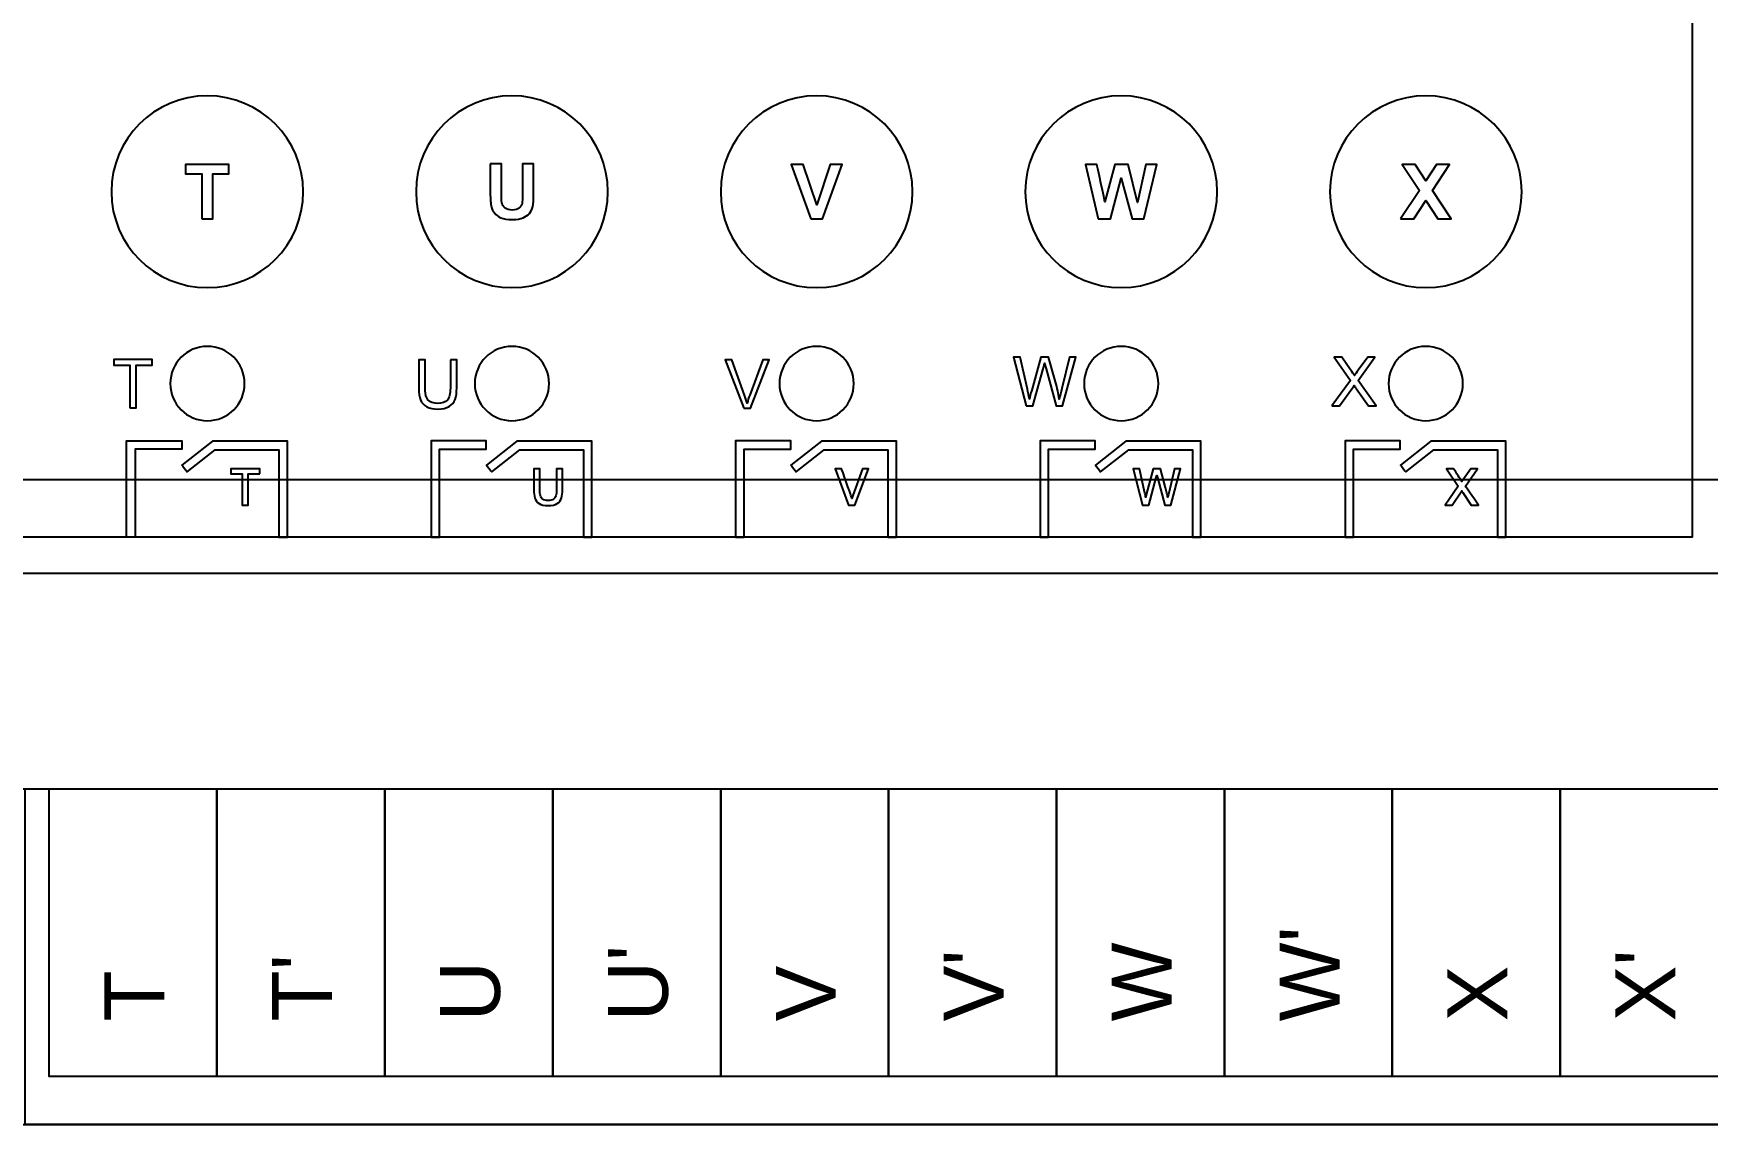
# Model space of a CAD drawing. Header units: millimetres. Extents: x 2151 to 5908, y -441 to 3322.
# Drawn here: x 3778.4 to 3848.2, y 1886.5 to 1932 of the extents above; entities that cross this region are included whole.
import ezdxf
from ezdxf.enums import TextEntityAlignment as Align

# ---------------------------------------------------------------- set-up
doc = ezdxf.new("R2010")
doc.units = ezdxf.units.MM
doc.layers.add('2DE_OBJ_Eti-Apparatus', color=7, linetype='Continuous', lineweight=25)
for name, color, linetype in [('Beschriftung', 7, 'Continuous'), ('Gehäuse', 7, 'Continuous'), ('Klemmen', 7, 'Continuous')]:
    doc.layers.add(name, color=color, linetype=linetype)
doc.styles.add('ARIAL', font='arial.ttf')
doc.styles.add('CP_ATTR', font='ARIAL.TTF')

# ---------------------------------------------------------------- blocks, each defined once
blk = doc.blocks.new('2de_eti_9_4352_5ex0yz5')
at = {"linetype": 'Continuous'}
blk.add_line((716, 0), (0, 0), dxfattribs=at)
at = {"linetype": 'ByBlock', "style": 'CP_ATTR', "flags": 9}
for tag, p in [('CURRENT', (0, 5)), ('LINK', (0, 5)), ('CHARACTER', (0, 5)), ('POWER', (0, 5)), ('ORDER-NO', (0, 5)), ('PRODUCT-TYPE', (0, 5)), ('ARTICLE', (0, 5)), ('GROUP', (0, 5)), ('NUMBER', (0, 5)), ('NAME', (0, 5)), ('EL-STATUS', (0, 4.999)), ('FUNCTION', (0, 4.999)), ('ARTICLE-2', (0, 4.999)), ('ARTICLE-1', (0, 4.999)), ('VOLTAGE', (0, 4.999)), ('PRODUCER', (0, 4.999)), ('WEIGHT', (0.001, 5)), ('IP', (0.001, 5)), ('OTHER', (0.001, 5))]:
    blk.add_attdef(tag, text='', height=0.00005, dxfattribs=at).set_placement(p, align=Align.MIDDLE_LEFT)
blk = doc.blocks.new('Gehäuse_12_TE1')
at = {"layer": 'Gehäuse'}
for p, q in [((0, 23), (216, 23)), ((0, 14), (216, 14))]:
    blk.add_line(p, q, dxfattribs=at)
for points in [[(0, 0), (216, 0), (216, 91), (0, 91)], [(2.5, 66.5), (213.5, 66.5), (213.5, 24.5), (2.5, 24.5)], [(144, 14), (216, 14), (216, 0), (144, 0)]]:
    blk.add_lwpolyline(points, close=True, dxfattribs=at)
blk = doc.blocks.new('*U101')
at = {"layer": 'Klemmen'}
for points in [[(-35, 0), (-28, 0), (-28, -12), (-35, -12)], [(-28, 0), (-21, 0), (-21, -12), (-28, -12)], [(-21, 0), (-14, 0), (-14, -12), (-21, -12)], [(-14, 0), (-7, 0), (-7, -12), (-14, -12)], [(-7, 0), (0, 0), (0, -12), (-7, -12)], [(0, 0), (7, 0), (7, -12), (0, -12)], [(7, 0), (14, 0), (14, -12), (7, -12)], [(14, 0), (21, 0), (21, -12), (14, -12)], [(21, 0), (28, 0), (28, -12), (21, -12)], [(28, 0), (35, 0), (35, -12), (28, -12)]]:
    blk.add_lwpolyline(points, close=True, dxfattribs=at)
at = {"layer": 'Klemmen', "style": 'ARIAL'}
for tag, p in [('10', (32.8, -9.7)), ('1', (-30.2, -9.7)), ('2', (-23.2, -9.7)), ('3', (-16.2, -9.7)), ('4', (-9.2, -9.7)), ('5', (-2.2, -9.7)), ('6', (4.8, -9.7)), ('7', (11.8, -9.7)), ('8', (18.8, -9.7)), ('9', (25.8, -9.7))]:
    blk.add_attdef(tag, p, '', height=2.5, rotation=90, dxfattribs=at)
blk = doc.blocks.new('AKS-2416.03')
at = {"layer": 'Beschriftung'}
for points, knots in [([(151.5981, 34.9005), (149.3892, 34.9005), (147.598, 36.6918), (147.598, 38.9004), (147.598, 38.9004), (147.598, 41.1092), (149.3892, 42.9005), (151.5981, 42.9005), (151.5981, 42.9005), (153.8068, 42.9005), (155.598, 41.1092), (155.598, 38.9004), (155.598, 38.9004), (155.598, 36.6918), (153.8068, 34.9005), (151.5981, 34.9005)], [0, 0, 0, 0, 0.2, 0.2, 0.2, 0.2, 0.4, 0.4, 0.4, 0.4, 0.6, 0.6, 0.6, 0.6, 1, 1, 1, 1]), ([(164.2991, 34.9005), (162.0902, 34.9005), (160.299, 36.6918), (160.299, 38.9004), (160.299, 38.9004), (160.299, 41.1092), (162.0902, 42.9005), (164.2991, 42.9005), (164.2991, 42.9005), (166.5078, 42.9005), (168.299, 41.1092), (168.299, 38.9004), (168.299, 38.9004), (168.299, 36.6918), (166.5078, 34.9005), (164.2991, 34.9005)], [0, 0, 0, 0, 0.2, 0.2, 0.2, 0.2, 0.4, 0.4, 0.4, 0.4, 0.6, 0.6, 0.6, 0.6, 1, 1, 1, 1]), ([(177.0001, 34.9005), (174.7912, 34.9005), (173, 36.6918), (173, 38.9004), (173, 38.9004), (173, 41.1092), (174.7912, 42.9005), (177.0001, 42.9005), (177.0001, 42.9005), (179.2088, 42.9005), (181, 41.1092), (181, 38.9004), (181, 38.9004), (181, 36.6918), (179.2088, 34.9005), (177.0001, 34.9005)], [0, 0, 0, 0, 0.2, 0.2, 0.2, 0.2, 0.4, 0.4, 0.4, 0.4, 0.6, 0.6, 0.6, 0.6, 1, 1, 1, 1]), ([(189.6991, 34.9005), (187.4902, 34.9005), (185.699, 36.6918), (185.699, 38.9004), (185.699, 38.9004), (185.699, 41.1092), (187.4902, 42.9005), (189.6991, 42.9005), (189.6991, 42.9005), (191.9078, 42.9005), (193.699, 41.1092), (193.699, 38.9004), (193.699, 38.9004), (193.699, 36.6918), (191.9078, 34.9005), (189.6991, 34.9005)], [0, 0, 0, 0, 0.2, 0.2, 0.2, 0.2, 0.4, 0.4, 0.4, 0.4, 0.6, 0.6, 0.6, 0.6, 1, 1, 1, 1]), ([(202.3991, 34.9005), (200.1902, 34.9005), (198.399, 36.6918), (198.399, 38.9004), (198.399, 38.9004), (198.399, 41.1092), (200.1902, 42.9005), (202.3991, 42.9005), (202.3991, 42.9005), (204.6078, 42.9005), (206.399, 41.1092), (206.399, 38.9004), (206.399, 38.9004), (206.399, 36.6918), (204.6078, 34.9005), (202.3991, 34.9005)], [0, 0, 0, 0, 0.2, 0.2, 0.2, 0.2, 0.4, 0.4, 0.4, 0.4, 0.6, 0.6, 0.6, 0.6, 1, 1, 1, 1]), ([(151.3691, 37.7641), (151.3691, 37.7641), (151.3691, 39.6522), (151.3691, 39.6522), (151.3691, 39.6522), (151.3691, 39.6522), (150.695, 39.6522), (150.695, 39.6522), (150.695, 39.6522), (150.695, 39.6522), (150.695, 40.0369), (150.695, 40.0369), (150.695, 40.0369), (150.695, 40.0369), (152.501, 40.0369), (152.501, 40.0369), (152.501, 40.0369), (152.501, 40.0369), (152.501, 39.6522), (152.501, 39.6522), (152.501, 39.6522), (152.501, 39.6522), (151.8284, 39.6522), (151.8284, 39.6522), (151.8284, 39.6522), (151.8284, 39.6522), (151.8284, 37.7641), (151.8284, 37.7641), (151.8284, 37.7641), (151.8284, 37.7641), (151.3691, 37.7641), (151.3691, 37.7641)], [0, 0, 0, 0, 0.1111111, 0.1111111, 0.1111111, 0.1111111, 0.2222222, 0.2222222, 0.2222222, 0.2222222, 0.3333333, 0.3333333, 0.3333333, 0.3333333, 0.4444444, 0.4444444, 0.4444444, 0.4444445, 0.5555556, 0.5555556, 0.5555556, 0.5555556, 0.6666667, 0.6666667, 0.6666667, 0.6666667, 0.7777778, 0.7777778, 0.7777778, 0.7777778, 1, 1, 1, 1]), ([(163.3957, 40.0578), (163.3957, 40.0578), (163.8561, 40.0578), (163.8561, 40.0578), (163.8561, 40.0578), (163.8561, 40.0578), (163.8561, 38.8259), (163.8561, 38.8259), (163.8561, 38.8259), (163.8561, 38.6301), (163.8619, 38.5036), (163.873, 38.446), (163.873, 38.446), (163.8926, 38.3528), (163.9386, 38.2777), (164.0116, 38.2216), (164.0116, 38.2216), (164.0852, 38.165), (164.1852, 38.1369), (164.3122, 38.1369), (164.3122, 38.1369), (164.4408, 38.1369), (164.5381, 38.1634), (164.6038, 38.2168), (164.6038, 38.2168), (164.6694, 38.2703), (164.7085, 38.3354), (164.7218, 38.4132), (164.7218, 38.4132), (164.735, 38.4909), (164.7419, 38.6195), (164.7419, 38.7994), (164.7419, 38.7994), (164.7419, 38.7994), (164.7419, 40.0578), (164.7419, 40.0578), (164.7419, 40.0578), (164.7419, 40.0578), (165.2023, 40.0578), (165.2023, 40.0578), (165.2023, 40.0578), (165.2023, 40.0578), (165.2023, 38.8624), (165.2023, 38.8624), (165.2023, 38.8624), (165.2023, 38.5894), (165.1901, 38.3962), (165.1652, 38.2835), (165.1652, 38.2835), (165.1403, 38.1708), (165.0948, 38.0755), (165.0282, 37.9978), (165.0282, 37.9978), (164.962, 37.92), (164.8731, 37.8586), (164.762, 37.8125), (164.762, 37.8125), (164.6503, 37.7665), (164.5053, 37.7432), (164.326, 37.7432), (164.326, 37.7432), (164.1095, 37.7432), (163.9455, 37.7681), (163.8338, 37.8184), (163.8338, 37.8184), (163.7222, 37.8686), (163.6338, 37.9337), (163.5687, 38.0142), (163.5687, 38.0142), (163.5036, 38.0946), (163.4613, 38.1782), (163.4407, 38.2666), (163.4407, 38.2666), (163.4105, 38.3967), (163.3957, 38.5894), (163.3957, 38.8439), (163.3957, 38.8439), (163.3957, 38.8439), (163.3957, 40.0578), (163.3957, 40.0578)], [0, 0, 0, 0, 0.047619, 0.047619, 0.047619, 0.0476191, 0.0952381, 0.0952381, 0.0952381, 0.0952381, 0.1428571, 0.1428571, 0.1428571, 0.1428572, 0.1904762, 0.1904762, 0.1904762, 0.1904762, 0.2380952, 0.2380952, 0.2380952, 0.2380952, 0.2857143, 0.2857143, 0.2857143, 0.2857143, 0.3333333, 0.3333333, 0.3333333, 0.3333333, 0.3809524, 0.3809524, 0.3809524, 0.3809524, 0.4285714, 0.4285714, 0.4285714, 0.4285714, 0.4761905, 0.4761905, 0.4761905, 0.4761905, 0.5238095, 0.5238095, 0.5238095, 0.5238095, 0.5714286, 0.5714286, 0.5714286, 0.5714286, 0.6190476, 0.6190476, 0.6190476, 0.6190476, 0.6666667, 0.6666667, 0.6666667, 0.6666667, 0.7142857, 0.7142857, 0.7142857, 0.7142857, 0.7619048, 0.7619048, 0.7619048, 0.7619048, 0.8095238, 0.8095238, 0.8095238, 0.8095238, 0.8571429, 0.8571429, 0.8571429, 0.8571429, 0.9047619, 0.9047619, 0.9047619, 0.9047619, 1, 1, 1, 1]), ([(176.7545, 37.7639), (176.7545, 37.7639), (175.9412, 40.0372), (175.9412, 40.0372), (175.9412, 40.0372), (175.9412, 40.0372), (176.4386, 40.0372), (176.4386, 40.0372), (176.4386, 40.0372), (176.4386, 40.0372), (177.0159, 38.3545), (177.0159, 38.3545), (177.0159, 38.3545), (177.0159, 38.3545), (177.57, 40.0372), (177.57, 40.0372), (177.57, 40.0372), (177.57, 40.0372), (178.0589, 40.0372), (178.0589, 40.0372), (178.0589, 40.0372), (178.0589, 40.0372), (177.2504, 37.7639), (177.2504, 37.7639), (177.2504, 37.7639), (177.2504, 37.7639), (176.7545, 37.7639), (176.7545, 37.7639)], [0, 0, 0, 0, 0.125, 0.125, 0.125, 0.125, 0.25, 0.25, 0.25, 0.25, 0.375, 0.375, 0.375, 0.375, 0.5, 0.5, 0.5, 0.5, 0.625, 0.625, 0.625, 0.625, 0.75, 0.75, 0.75, 0.75, 1, 1, 1, 1]), ([(188.7444, 37.7639), (188.7444, 37.7639), (188.2099, 40.0372), (188.2099, 40.0372), (188.2099, 40.0372), (188.2099, 40.0372), (188.683, 40.0372), (188.683, 40.0372), (188.683, 40.0372), (188.683, 40.0372), (189.0211, 38.4756), (189.0211, 38.4756), (189.0211, 38.4756), (189.0211, 38.4756), (189.436, 40.0372), (189.436, 40.0372), (189.436, 40.0372), (189.436, 40.0372), (189.9832, 40.0372), (189.9832, 40.0372), (189.9832, 40.0372), (189.9832, 40.0372), (190.38, 38.4492), (190.38, 38.4492), (190.38, 38.4492), (190.38, 38.4492), (190.7261, 40.0372), (190.7261, 40.0372), (190.7261, 40.0372), (190.7261, 40.0372), (191.1881, 40.0372), (191.1881, 40.0372), (191.1881, 40.0372), (191.1881, 40.0372), (190.6404, 37.7639), (190.6404, 37.7639), (190.6404, 37.7639), (190.6404, 37.7639), (190.1488, 37.7639), (190.1488, 37.7639), (190.1488, 37.7639), (190.1488, 37.7639), (189.7006, 39.4636), (189.7006, 39.4636), (189.7006, 39.4636), (189.7006, 39.4636), (189.2492, 37.7639), (189.2492, 37.7639), (189.2492, 37.7639), (189.2492, 37.7639), (188.7444, 37.7639), (188.7444, 37.7639)], [0, 0, 0, 0, 0.0714286, 0.0714286, 0.0714286, 0.0714286, 0.1428571, 0.1428571, 0.1428571, 0.1428572, 0.2142857, 0.2142857, 0.2142857, 0.2142857, 0.2857143, 0.2857143, 0.2857143, 0.2857143, 0.3571429, 0.3571429, 0.3571429, 0.3571429, 0.4285714, 0.4285714, 0.4285714, 0.4285714, 0.5, 0.5, 0.5, 0.5, 0.5714286, 0.5714286, 0.5714286, 0.5714286, 0.6428571, 0.6428571, 0.6428571, 0.6428572, 0.7142857, 0.7142857, 0.7142857, 0.7142857, 0.7857143, 0.7857143, 0.7857143, 0.7857143, 0.8571429, 0.8571429, 0.8571429, 0.8571429, 1, 1, 1, 1]), ([(201.3433, 37.7639), (201.3433, 37.7639), (202.128, 38.9492), (202.128, 38.9492), (202.128, 38.9492), (202.128, 38.9492), (201.4163, 40.0372), (201.4163, 40.0372), (201.4163, 40.0372), (201.4163, 40.0372), (201.9524, 40.0372), (201.9524, 40.0372), (201.9524, 40.0372), (201.9524, 40.0372), (202.4, 39.3604), (202.4, 39.3604), (202.4, 39.3604), (202.4, 39.3604), (202.8477, 40.0372), (202.8477, 40.0372), (202.8477, 40.0372), (202.8477, 40.0372), (203.3848, 40.0372), (203.3848, 40.0372), (203.3848, 40.0372), (203.3848, 40.0372), (202.6715, 38.9487), (202.6715, 38.9487), (202.6715, 38.9487), (202.6715, 38.9487), (203.4547, 37.7639), (203.4547, 37.7639), (203.4547, 37.7639), (203.4547, 37.7639), (202.9033, 37.7639), (202.9033, 37.7639), (202.9033, 37.7639), (202.9033, 37.7639), (202.3995, 38.5338), (202.3995, 38.5338), (202.3995, 38.5338), (202.3995, 38.5338), (201.8952, 37.7639), (201.8952, 37.7639), (201.8952, 37.7639), (201.8952, 37.7639), (201.3433, 37.7639), (201.3433, 37.7639)], [0, 0, 0, 0, 0.0769231, 0.0769231, 0.0769231, 0.0769231, 0.1538462, 0.1538462, 0.1538462, 0.1538462, 0.2307692, 0.2307692, 0.2307692, 0.2307692, 0.3076923, 0.3076923, 0.3076923, 0.3076923, 0.3846154, 0.3846154, 0.3846154, 0.3846154, 0.4615385, 0.4615385, 0.4615385, 0.4615385, 0.5384615, 0.5384615, 0.5384615, 0.5384615, 0.6153846, 0.6153846, 0.6153846, 0.6153846, 0.6923077, 0.6923077, 0.6923077, 0.6923077, 0.7692308, 0.7692308, 0.7692308, 0.7692308, 0.8461538, 0.8461538, 0.8461538, 0.8461539, 1, 1, 1, 1]), ([(151.604, 32.4504), (152.4598, 32.4504), (153.154, 31.7563), (153.154, 30.9004), (153.154, 30.9004), (153.154, 30.0445), (152.4598, 29.3504), (151.604, 29.3504), (151.604, 29.3504), (150.7482, 29.3504), (150.054, 30.0445), (150.054, 30.9004), (150.054, 30.9004), (150.054, 31.7563), (150.7482, 32.4504), (151.604, 32.4504)], [0, 0, 0, 0, 0.2, 0.2, 0.2, 0.2, 0.4, 0.4, 0.4, 0.4, 0.6, 0.6, 0.6, 0.6, 1, 1, 1, 1]), ([(164.299, 32.4504), (165.1548, 32.4504), (165.849, 31.7563), (165.849, 30.9004), (165.849, 30.9004), (165.849, 30.0445), (165.1548, 29.3504), (164.299, 29.3504), (164.299, 29.3504), (163.4432, 29.3504), (162.749, 30.0445), (162.749, 30.9004), (162.749, 30.9004), (162.749, 31.7563), (163.4432, 32.4504), (164.299, 32.4504)], [0, 0, 0, 0, 0.2, 0.2, 0.2, 0.2, 0.4, 0.4, 0.4, 0.4, 0.6, 0.6, 0.6, 0.6, 1, 1, 1, 1]), ([(177, 32.4504), (177.8558, 32.4504), (178.55, 31.7563), (178.55, 30.9004), (178.55, 30.9004), (178.55, 30.0445), (177.8558, 29.3504), (177, 29.3504), (177, 29.3504), (176.1442, 29.3504), (175.45, 30.0445), (175.45, 30.9004), (175.45, 30.9004), (175.45, 31.7563), (176.1442, 32.4504), (177, 32.4504)], [0, 0, 0, 0, 0.2, 0.2, 0.2, 0.2, 0.4, 0.4, 0.4, 0.4, 0.6, 0.6, 0.6, 0.6, 1, 1, 1, 1]), ([(189.699, 32.4504), (190.5548, 32.4504), (191.249, 31.7563), (191.249, 30.9004), (191.249, 30.9004), (191.249, 30.0445), (190.5548, 29.3504), (189.699, 29.3504), (189.699, 29.3504), (188.8432, 29.3504), (188.149, 30.0445), (188.149, 30.9004), (188.149, 30.9004), (188.149, 31.7563), (188.8432, 32.4504), (189.699, 32.4504)], [0, 0, 0, 0, 0.2, 0.2, 0.2, 0.2, 0.4, 0.4, 0.4, 0.4, 0.6, 0.6, 0.6, 0.6, 1, 1, 1, 1]), ([(202.394, 32.4504), (203.2498, 32.4504), (203.944, 31.7563), (203.944, 30.9004), (203.944, 30.9004), (203.944, 30.0445), (203.2498, 29.3504), (202.394, 29.3504), (202.394, 29.3504), (201.5382, 29.3504), (200.844, 30.0445), (200.844, 30.9004), (200.844, 30.9004), (200.844, 31.7563), (201.5382, 32.4504), (202.394, 32.4504)], [0, 0, 0, 0, 0.2, 0.2, 0.2, 0.2, 0.4, 0.4, 0.4, 0.4, 0.6, 0.6, 0.6, 0.6, 1, 1, 1, 1]), ([(148.3709, 29.89), (148.3709, 29.89), (148.3709, 31.6736), (148.3709, 31.6736), (148.3709, 31.6736), (148.3709, 31.6736), (147.7049, 31.6736), (147.7049, 31.6736), (147.7049, 31.6736), (147.7049, 31.6736), (147.7049, 31.9107), (147.7049, 31.9107), (147.7049, 31.9107), (147.7049, 31.9107), (149.3051, 31.9107), (149.3051, 31.9107), (149.3051, 31.9107), (149.3051, 31.9107), (149.3051, 31.6736), (149.3051, 31.6736), (149.3051, 31.6736), (149.3051, 31.6736), (148.6391, 31.6736), (148.6391, 31.6736), (148.6391, 31.6736), (148.6391, 31.6736), (148.6391, 29.89), (148.6391, 29.89), (148.6391, 29.89), (148.6391, 29.89), (148.3709, 29.89), (148.3709, 29.89)], [0, 0, 0, 0, 0.1111111, 0.1111111, 0.1111111, 0.1111111, 0.2222222, 0.2222222, 0.2222222, 0.2222222, 0.3333333, 0.3333333, 0.3333333, 0.3333333, 0.4444444, 0.4444444, 0.4444444, 0.4444445, 0.5555556, 0.5555556, 0.5555556, 0.5555556, 0.6666667, 0.6666667, 0.6666667, 0.6666667, 0.7777778, 0.7777778, 0.7777778, 0.7777778, 1, 1, 1, 1]), ([(161.7299, 31.8885), (161.7299, 31.8885), (161.998, 31.8885), (161.998, 31.8885), (161.998, 31.8885), (161.998, 31.8885), (161.998, 30.7215), (161.998, 30.7215), (161.998, 30.7215), (161.998, 30.5183), (161.975, 30.357), (161.9294, 30.2375), (161.9294, 30.2375), (161.8833, 30.1185), (161.8005, 30.0211), (161.681, 29.9464), (161.681, 29.9464), (161.5611, 29.8716), (161.4044, 29.8339), (161.2097, 29.8339), (161.2097, 29.8339), (161.0211, 29.8339), (160.8663, 29.8664), (160.7464, 29.9318), (160.7464, 29.9318), (160.626, 29.9972), (160.5404, 30.0912), (160.4891, 30.2149), (160.4891, 30.2149), (160.4378, 30.3386), (160.412, 30.5075), (160.412, 30.7215), (160.412, 30.7215), (160.412, 30.7215), (160.412, 31.8885), (160.412, 31.8885), (160.412, 31.8885), (160.412, 31.8885), (160.6801, 31.8885), (160.6801, 31.8885), (160.6801, 31.8885), (160.6801, 31.8885), (160.6801, 30.722), (160.6801, 30.722), (160.6801, 30.722), (160.6801, 30.5465), (160.6965, 30.4167), (160.729, 30.3339), (160.729, 30.3339), (160.7614, 30.2507), (160.8169, 30.1862), (160.8964, 30.1416), (160.8964, 30.1416), (160.9755, 30.0964), (161.0723, 30.0738), (161.1866, 30.0738), (161.1866, 30.0738), (161.3823, 30.0738), (161.522, 30.1185), (161.6053, 30.2074), (161.6053, 30.2074), (161.6885, 30.2968), (161.7299, 30.468), (161.7299, 30.722), (161.7299, 30.722), (161.7299, 30.722), (161.7299, 31.8885), (161.7299, 31.8885)], [0, 0, 0, 0, 0.0555556, 0.0555556, 0.0555556, 0.0555556, 0.1111111, 0.1111111, 0.1111111, 0.1111111, 0.1666667, 0.1666667, 0.1666667, 0.1666667, 0.2222222, 0.2222222, 0.2222222, 0.2222222, 0.2777778, 0.2777778, 0.2777778, 0.2777778, 0.3333333, 0.3333333, 0.3333333, 0.3333333, 0.3888889, 0.3888889, 0.3888889, 0.3888889, 0.4444444, 0.4444444, 0.4444444, 0.4444445, 0.5, 0.5, 0.5, 0.5, 0.5555556, 0.5555556, 0.5555556, 0.5555556, 0.6111111, 0.6111111, 0.6111111, 0.6111111, 0.6666667, 0.6666667, 0.6666667, 0.6666667, 0.7222222, 0.7222222, 0.7222222, 0.7222222, 0.7777778, 0.7777778, 0.7777778, 0.7777778, 0.8333333, 0.8333333, 0.8333333, 0.8333333, 0.8888889, 0.8888889, 0.8888889, 0.8888889, 1, 1, 1, 1]), ([(173.9625, 29.8678), (173.9625, 29.8678), (173.1817, 31.8885), (173.1817, 31.8885), (173.1817, 31.8885), (173.1817, 31.8885), (173.4715, 31.8885), (173.4715, 31.8885), (173.4715, 31.8885), (173.4715, 31.8885), (173.9964, 30.42), (173.9964, 30.42), (173.9964, 30.42), (174.0383, 30.3024), (174.074, 30.1924), (174.1022, 30.0893), (174.1022, 30.0893), (174.1333, 30.1999), (174.1695, 30.3099), (174.2109, 30.42), (174.2109, 30.42), (174.2109, 30.42), (174.7556, 31.8885), (174.7556, 31.8885), (174.7556, 31.8885), (174.7556, 31.8885), (175.0284, 31.8885), (175.0284, 31.8885), (175.0284, 31.8885), (175.0284, 31.8885), (174.2405, 29.8678), (174.2405, 29.8678), (174.2405, 29.8678), (174.2405, 29.8678), (173.9625, 29.8678), (173.9625, 29.8678)], [0, 0, 0, 0, 0.1, 0.1, 0.1, 0.1, 0.2, 0.2, 0.2, 0.2, 0.3, 0.3, 0.3, 0.3, 0.4, 0.4, 0.4, 0.4, 0.5, 0.5, 0.5, 0.5, 0.6, 0.6, 0.6, 0.6, 0.7, 0.7, 0.7, 0.7, 0.8, 0.8, 0.8, 0.8, 1, 1, 1, 1]), ([(185.7374, 29.9736), (185.7374, 29.9736), (185.2054, 31.9943), (185.2054, 31.9943), (185.2054, 31.9943), (185.2054, 31.9943), (185.4829, 31.9943), (185.4829, 31.9943), (185.4829, 31.9943), (185.4829, 31.9943), (185.7858, 30.6693), (185.7858, 30.6693), (185.7858, 30.6693), (185.8187, 30.5305), (185.8479, 30.3927), (185.8728, 30.2563), (185.8728, 30.2563), (185.926, 30.4717), (185.957, 30.5959), (185.9659, 30.6288), (185.9659, 30.6288), (185.9659, 30.6288), (186.3479, 31.9943), (186.3479, 31.9943), (186.3479, 31.9943), (186.3479, 31.9943), (186.6701, 31.9943), (186.6701, 31.9943), (186.6701, 31.9943), (186.6701, 31.9943), (186.9598, 30.9712), (186.9598, 30.9712), (186.9598, 30.9712), (187.0309, 30.7172), (187.0835, 30.4788), (187.1174, 30.2563), (187.1174, 30.2563), (187.1442, 30.3838), (187.1786, 30.53), (187.2204, 30.6951), (187.2204, 30.6951), (187.2204, 30.6951), (187.536, 31.9943), (187.536, 31.9943), (187.536, 31.9943), (187.536, 31.9943), (187.8046, 31.9943), (187.8046, 31.9943), (187.8046, 31.9943), (187.8046, 31.9943), (187.2515, 29.9736), (187.2515, 29.9736), (187.2515, 29.9736), (187.2515, 29.9736), (186.9913, 29.9736), (186.9913, 29.9736), (186.9913, 29.9736), (186.9913, 29.9736), (186.5675, 31.5131), (186.5675, 31.5131), (186.5675, 31.5131), (186.5318, 31.642), (186.5102, 31.721), (186.5022, 31.7502), (186.5022, 31.7502), (186.4791, 31.658), (186.4584, 31.579), (186.4405, 31.5136), (186.4405, 31.5136), (186.4405, 31.5136), (186.0167, 29.9736), (186.0167, 29.9736), (186.0167, 29.9736), (186.0167, 29.9736), (185.7374, 29.9736), (185.7374, 29.9736)], [0, 0, 0, 0, 0.05, 0.05, 0.05, 0.05, 0.1, 0.1, 0.1, 0.1, 0.15, 0.15, 0.15, 0.15, 0.2, 0.2, 0.2, 0.2, 0.25, 0.25, 0.25, 0.25, 0.3, 0.3, 0.3, 0.3, 0.35, 0.35, 0.35, 0.35, 0.4, 0.4, 0.4, 0.4, 0.45, 0.45, 0.45, 0.45, 0.5, 0.5, 0.5, 0.5, 0.55, 0.55, 0.55, 0.55, 0.6, 0.6, 0.6, 0.6, 0.65, 0.65, 0.65, 0.65, 0.7, 0.7, 0.7, 0.7, 0.75, 0.75, 0.75, 0.75, 0.8, 0.8, 0.8, 0.8, 0.85, 0.85, 0.85, 0.85, 0.9, 0.9, 0.9, 0.9, 1, 1, 1, 1]), ([(198.4793, 29.9736), (198.4793, 29.9736), (199.2601, 31.022), (199.2601, 31.022), (199.2601, 31.022), (199.2601, 31.022), (198.5725, 31.9943), (198.5725, 31.9943), (198.5725, 31.9943), (198.5725, 31.9943), (198.8909, 31.9943), (198.8909, 31.9943), (198.8909, 31.9943), (198.8909, 31.9943), (199.2592, 31.4774), (199.2592, 31.4774), (199.2592, 31.4774), (199.3359, 31.3701), (199.389, 31.2883), (199.4196, 31.2314), (199.4196, 31.2314), (199.4652, 31.3019), (199.5188, 31.3772), (199.5805, 31.4567), (199.5805, 31.4567), (199.5805, 31.4567), (199.984, 31.9943), (199.984, 31.9943), (199.984, 31.9943), (199.984, 31.9943), (200.2771, 31.9943), (200.2771, 31.9943), (200.2771, 31.9943), (200.2771, 31.9943), (199.5753, 31.0338), (199.5753, 31.0338), (199.5753, 31.0338), (199.5753, 31.0338), (200.3307, 29.9736), (200.3307, 29.9736), (200.3307, 29.9736), (200.3307, 29.9736), (200.0024, 29.9736), (200.0024, 29.9736), (200.0024, 29.9736), (200.0024, 29.9736), (199.4925, 30.6942), (199.4925, 30.6942), (199.4925, 30.6942), (199.4633, 30.7351), (199.4356, 30.776), (199.4097, 30.8165), (199.4097, 30.8165), (199.3646, 30.7488), (199.3326, 30.7013), (199.3128, 30.6744), (199.3128, 30.6744), (199.3128, 30.6744), (198.8006, 29.9736), (198.8006, 29.9736), (198.8006, 29.9736), (198.8006, 29.9736), (198.4793, 29.9736), (198.4793, 29.9736)], [0, 0, 0, 0, 0.0588235, 0.0588235, 0.0588235, 0.0588235, 0.1176471, 0.1176471, 0.1176471, 0.1176471, 0.1764706, 0.1764706, 0.1764706, 0.1764706, 0.2352941, 0.2352941, 0.2352941, 0.2352941, 0.2941176, 0.2941176, 0.2941176, 0.2941177, 0.3529412, 0.3529412, 0.3529412, 0.3529412, 0.4117647, 0.4117647, 0.4117647, 0.4117647, 0.4705882, 0.4705882, 0.4705882, 0.4705882, 0.5294118, 0.5294118, 0.5294118, 0.5294118, 0.5882353, 0.5882353, 0.5882353, 0.5882353, 0.6470588, 0.6470588, 0.6470588, 0.6470588, 0.7058824, 0.7058824, 0.7058824, 0.7058824, 0.7647059, 0.7647059, 0.7647059, 0.7647059, 0.8235294, 0.8235294, 0.8235294, 0.8235294, 0.8823529, 0.8823529, 0.8823529, 0.882353, 1, 1, 1, 1]), ([(148.5866, 24.5), (148.5866, 24.5), (148.5866, 28.1597), (148.5866, 28.1597), (148.5866, 28.1597), (148.5866, 28.1597), (150.5327, 28.1597), (150.5327, 28.1597), (150.5327, 28.1597), (150.5327, 28.1597), (150.5327, 28.5125), (150.5327, 28.5125), (150.5327, 28.5125), (150.5327, 28.5125), (148.2336, 28.5125), (148.2336, 28.5125), (148.2336, 28.5125), (148.2336, 28.5125), (148.2336, 24.5), (148.2336, 24.5), (148.2336, 24.5), (148.2336, 24.5), (148.5866, 24.5), (148.5866, 24.5)], [0, 0, 0, 0, 0.1428571, 0.1428571, 0.1428571, 0.1428572, 0.2857143, 0.2857143, 0.2857143, 0.2857143, 0.4285714, 0.4285714, 0.4285714, 0.4285714, 0.5714286, 0.5714286, 0.5714286, 0.5714286, 0.7142857, 0.7142857, 0.7142857, 0.7142857, 1, 1, 1, 1]), ([(154.9366, 24.5), (154.9366, 24.5), (154.5836, 24.5), (154.5836, 24.5), (154.5836, 24.5), (154.5836, 24.5), (154.5836, 28.1413), (154.5836, 28.1413), (154.5836, 28.1413), (154.5836, 28.1413), (151.9301, 28.1413), (151.9301, 28.1413), (151.9301, 28.1413), (151.9301, 28.1413), (150.7593, 27.2224), (150.7593, 27.2224), (150.7593, 27.2224), (150.7593, 27.2224), (150.5415, 27.4994), (150.5415, 27.4994), (150.5415, 27.4994), (150.5415, 27.4994), (151.8089, 28.4941), (151.8089, 28.4941), (151.8089, 28.4941), (151.8089, 28.4941), (154.9366, 28.4941), (154.9366, 28.4941), (154.9366, 28.4941), (154.9366, 28.4941), (154.9366, 24.5), (154.9366, 24.5)], [0, 0, 0, 0, 0.1111111, 0.1111111, 0.1111111, 0.1111111, 0.2222222, 0.2222222, 0.2222222, 0.2222222, 0.3333333, 0.3333333, 0.3333333, 0.3333333, 0.4444444, 0.4444444, 0.4444444, 0.4444445, 0.5555556, 0.5555556, 0.5555556, 0.5555556, 0.6666667, 0.6666667, 0.6666667, 0.6666667, 0.7777778, 0.7777778, 0.7777778, 0.7777778, 1, 1, 1, 1]), ([(161.2832, 24.5), (161.2832, 24.5), (160.9302, 24.5), (160.9302, 24.5), (160.9302, 24.5), (160.9302, 24.5), (160.9302, 28.5125), (160.9302, 28.5125), (160.9302, 28.5125), (160.9302, 28.5125), (163.2293, 28.5125), (163.2293, 28.5125), (163.2293, 28.5125), (163.2293, 28.5125), (163.2293, 28.1597), (163.2293, 28.1597), (163.2293, 28.1597), (163.2293, 28.1597), (161.2832, 28.1597), (161.2832, 28.1597), (161.2832, 28.1597), (161.2832, 28.1597), (161.2832, 24.5), (161.2832, 24.5)], [0, 0, 0, 0, 0.1428571, 0.1428571, 0.1428571, 0.1428572, 0.2857143, 0.2857143, 0.2857143, 0.2857143, 0.4285714, 0.4285714, 0.4285714, 0.4285714, 0.5714286, 0.5714286, 0.5714286, 0.5714286, 0.7142857, 0.7142857, 0.7142857, 0.7142857, 1, 1, 1, 1]), ([(167.6332, 24.5), (167.6332, 24.5), (167.2802, 24.5), (167.2802, 24.5), (167.2802, 24.5), (167.2802, 24.5), (167.2802, 28.1413), (167.2802, 28.1413), (167.2802, 28.1413), (167.2802, 28.1413), (164.6267, 28.1413), (164.6267, 28.1413), (164.6267, 28.1413), (164.6267, 28.1413), (163.4559, 27.2224), (163.4559, 27.2224), (163.4559, 27.2224), (163.4559, 27.2224), (163.2381, 27.4994), (163.2381, 27.4994), (163.2381, 27.4994), (163.2381, 27.4994), (164.5055, 28.4941), (164.5055, 28.4941), (164.5055, 28.4941), (164.5055, 28.4941), (167.6332, 28.4941), (167.6332, 28.4941), (167.6332, 28.4941), (167.6332, 28.4941), (167.6332, 24.5), (167.6332, 24.5)], [0, 0, 0, 0, 0.1111111, 0.1111111, 0.1111111, 0.1111111, 0.2222222, 0.2222222, 0.2222222, 0.2222222, 0.3333333, 0.3333333, 0.3333333, 0.3333333, 0.4444444, 0.4444444, 0.4444444, 0.4444445, 0.5555556, 0.5555556, 0.5555556, 0.5555556, 0.6666667, 0.6666667, 0.6666667, 0.6666667, 0.7777778, 0.7777778, 0.7777778, 0.7777778, 1, 1, 1, 1]), ([(173.9763, 24.5), (173.9763, 24.5), (173.6233, 24.5), (173.6233, 24.5), (173.6233, 24.5), (173.6233, 24.5), (173.6233, 28.5125), (173.6233, 28.5125), (173.6233, 28.5125), (173.6233, 28.5125), (175.9224, 28.5125), (175.9224, 28.5125), (175.9224, 28.5125), (175.9224, 28.5125), (175.9224, 28.1597), (175.9224, 28.1597), (175.9224, 28.1597), (175.9224, 28.1597), (173.9763, 28.1597), (173.9763, 28.1597), (173.9763, 28.1597), (173.9763, 28.1597), (173.9763, 24.5), (173.9763, 24.5)], [0, 0, 0, 0, 0.1428571, 0.1428571, 0.1428571, 0.1428572, 0.2857143, 0.2857143, 0.2857143, 0.2857143, 0.4285714, 0.4285714, 0.4285714, 0.4285714, 0.5714286, 0.5714286, 0.5714286, 0.5714286, 0.7142857, 0.7142857, 0.7142857, 0.7142857, 1, 1, 1, 1]), ([(180.3263, 24.5), (180.3263, 24.5), (179.9733, 24.5), (179.9733, 24.5), (179.9733, 24.5), (179.9733, 24.5), (179.9733, 28.1413), (179.9733, 28.1413), (179.9733, 28.1413), (179.9733, 28.1413), (177.3198, 28.1413), (177.3198, 28.1413), (177.3198, 28.1413), (177.3198, 28.1413), (176.149, 27.2224), (176.149, 27.2224), (176.149, 27.2224), (176.149, 27.2224), (175.9312, 27.4994), (175.9312, 27.4994), (175.9312, 27.4994), (175.9312, 27.4994), (177.1986, 28.4941), (177.1986, 28.4941), (177.1986, 28.4941), (177.1986, 28.4941), (180.3263, 28.4941), (180.3263, 28.4941), (180.3263, 28.4941), (180.3263, 28.4941), (180.3263, 24.5), (180.3263, 24.5)], [0, 0, 0, 0, 0.1111111, 0.1111111, 0.1111111, 0.1111111, 0.2222222, 0.2222222, 0.2222222, 0.2222222, 0.3333333, 0.3333333, 0.3333333, 0.3333333, 0.4444444, 0.4444444, 0.4444444, 0.4444445, 0.5555556, 0.5555556, 0.5555556, 0.5555556, 0.6666667, 0.6666667, 0.6666667, 0.6666667, 0.7777778, 0.7777778, 0.7777778, 0.7777778, 1, 1, 1, 1]), ([(186.6694, 24.5), (186.6694, 24.5), (186.3164, 24.5), (186.3164, 24.5), (186.3164, 24.5), (186.3164, 24.5), (186.3164, 28.5125), (186.3164, 28.5125), (186.3164, 28.5125), (186.3164, 28.5125), (188.6155, 28.5125), (188.6155, 28.5125), (188.6155, 28.5125), (188.6155, 28.5125), (188.6155, 28.1597), (188.6155, 28.1597), (188.6155, 28.1597), (188.6155, 28.1597), (186.6694, 28.1597), (186.6694, 28.1597), (186.6694, 28.1597), (186.6694, 28.1597), (186.6694, 24.5), (186.6694, 24.5)], [0, 0, 0, 0, 0.1428571, 0.1428571, 0.1428571, 0.1428572, 0.2857143, 0.2857143, 0.2857143, 0.2857143, 0.4285714, 0.4285714, 0.4285714, 0.4285714, 0.5714286, 0.5714286, 0.5714286, 0.5714286, 0.7142857, 0.7142857, 0.7142857, 0.7142857, 1, 1, 1, 1]), ([(193.0194, 24.5), (193.0194, 24.5), (192.6664, 24.5), (192.6664, 24.5), (192.6664, 24.5), (192.6664, 24.5), (192.6664, 28.1413), (192.6664, 28.1413), (192.6664, 28.1413), (192.6664, 28.1413), (190.0129, 28.1413), (190.0129, 28.1413), (190.0129, 28.1413), (190.0129, 28.1413), (188.8421, 27.2224), (188.8421, 27.2224), (188.8421, 27.2224), (188.8421, 27.2224), (188.6243, 27.4994), (188.6243, 27.4994), (188.6243, 27.4994), (188.6243, 27.4994), (189.8917, 28.4941), (189.8917, 28.4941), (189.8917, 28.4941), (189.8917, 28.4941), (193.0194, 28.4941), (193.0194, 28.4941), (193.0194, 28.4941), (193.0194, 28.4941), (193.0194, 24.5), (193.0194, 24.5)], [0, 0, 0, 0, 0.1111111, 0.1111111, 0.1111111, 0.1111111, 0.2222222, 0.2222222, 0.2222222, 0.2222222, 0.3333333, 0.3333333, 0.3333333, 0.3333333, 0.4444444, 0.4444444, 0.4444444, 0.4444445, 0.5555556, 0.5555556, 0.5555556, 0.5555556, 0.6666667, 0.6666667, 0.6666667, 0.6666667, 0.7777778, 0.7777778, 0.7777778, 0.7777778, 1, 1, 1, 1]), ([(199.3884, 24.5), (199.3884, 24.5), (199.0354, 24.5), (199.0354, 24.5), (199.0354, 24.5), (199.0354, 24.5), (199.0354, 28.5125), (199.0354, 28.5125), (199.0354, 28.5125), (199.0354, 28.5125), (201.3345, 28.5125), (201.3345, 28.5125), (201.3345, 28.5125), (201.3345, 28.5125), (201.3345, 28.1597), (201.3345, 28.1597), (201.3345, 28.1597), (201.3345, 28.1597), (199.3884, 28.1597), (199.3884, 28.1597), (199.3884, 28.1597), (199.3884, 28.1597), (199.3884, 24.5), (199.3884, 24.5)], [0, 0, 0, 0, 0.1428571, 0.1428571, 0.1428571, 0.1428572, 0.2857143, 0.2857143, 0.2857143, 0.2857143, 0.4285714, 0.4285714, 0.4285714, 0.4285714, 0.5714286, 0.5714286, 0.5714286, 0.5714286, 0.7142857, 0.7142857, 0.7142857, 0.7142857, 1, 1, 1, 1]), ([(205.7384, 24.5), (205.7384, 24.5), (205.3854, 24.5), (205.3854, 24.5), (205.3854, 24.5), (205.3854, 24.5), (205.3854, 28.1413), (205.3854, 28.1413), (205.3854, 28.1413), (205.3854, 28.1413), (202.7319, 28.1413), (202.7319, 28.1413), (202.7319, 28.1413), (202.7319, 28.1413), (201.5611, 27.2224), (201.5611, 27.2224), (201.5611, 27.2224), (201.5611, 27.2224), (201.3433, 27.4994), (201.3433, 27.4994), (201.3433, 27.4994), (201.3433, 27.4994), (202.6107, 28.4941), (202.6107, 28.4941), (202.6107, 28.4941), (202.6107, 28.4941), (205.7384, 28.4941), (205.7384, 28.4941), (205.7384, 28.4941), (205.7384, 28.4941), (205.7384, 24.5), (205.7384, 24.5)], [0, 0, 0, 0, 0.1111111, 0.1111111, 0.1111111, 0.1111111, 0.2222222, 0.2222222, 0.2222222, 0.2222222, 0.3333333, 0.3333333, 0.3333333, 0.3333333, 0.4444444, 0.4444444, 0.4444444, 0.4444445, 0.5555556, 0.5555556, 0.5555556, 0.5555556, 0.6666667, 0.6666667, 0.6666667, 0.6666667, 0.7777778, 0.7777778, 0.7777778, 0.7777778, 1, 1, 1, 1]), ([(153.781, 27.1366), (153.781, 27.1366), (153.3047, 27.1366), (153.3047, 27.1366), (153.3047, 27.1366), (153.3047, 27.1366), (153.3047, 25.8348), (153.3047, 25.8348), (153.3047, 25.8348), (153.3047, 25.8348), (153.0549, 25.8348), (153.0549, 25.8348), (153.0549, 25.8348), (153.0549, 25.8348), (153.0549, 27.1366), (153.0549, 27.1366), (153.0549, 27.1366), (153.0549, 27.1366), (152.5787, 27.1366), (152.5787, 27.1366), (152.5787, 27.1366), (152.5787, 27.1366), (152.5787, 27.3504), (152.5787, 27.3504), (152.5787, 27.3504), (152.5787, 27.3504), (153.781, 27.3504), (153.781, 27.3504), (153.781, 27.3504), (153.781, 27.3504), (153.781, 27.1366), (153.781, 27.1366)], [0, 0, 0, 0, 0.1111111, 0.1111111, 0.1111111, 0.1111111, 0.2222222, 0.2222222, 0.2222222, 0.2222222, 0.3333333, 0.3333333, 0.3333333, 0.3333333, 0.4444444, 0.4444444, 0.4444444, 0.4444445, 0.5555556, 0.5555556, 0.5555556, 0.5555556, 0.6666667, 0.6666667, 0.6666667, 0.6666667, 0.7777778, 0.7777778, 0.7777778, 0.7777778, 1, 1, 1, 1]), ([(165.4572, 26.4613), (165.4572, 26.3668), (165.4657, 26.2885), (165.4826, 26.2264), (165.4826, 26.2264), (165.4996, 26.1643), (165.5334, 26.1149), (165.5842, 26.0782), (165.5842, 26.0782), (165.635, 26.0415), (165.7091, 26.0232), (165.8065, 26.0232), (165.8065, 26.0232), (165.9039, 26.0232), (165.9779, 26.0412), (166.0287, 26.0772), (166.0287, 26.0772), (166.0795, 26.1131), (166.1134, 26.1618), (166.1304, 26.2232), (166.1304, 26.2232), (166.1473, 26.2846), (166.1558, 26.364), (166.1558, 26.4613), (166.1558, 26.4613), (166.1558, 26.4613), (166.1558, 27.3504), (166.1558, 27.3504), (166.1558, 27.3504), (166.1558, 27.3504), (166.4055, 27.3504), (166.4055, 27.3504), (166.4055, 27.3504), (166.4055, 27.3504), (166.4055, 26.4719), (166.4055, 26.4719), (166.4055, 26.4719), (166.4055, 26.3379), (166.3911, 26.2236), (166.3621, 26.129), (166.3621, 26.129), (166.3332, 26.0345), (166.275, 25.9576), (166.1875, 25.8983), (166.1875, 25.8983), (166.1, 25.839), (165.9737, 25.8094), (165.8086, 25.8094), (165.8086, 25.8094), (165.6421, 25.8094), (165.5151, 25.8387), (165.4276, 25.8972), (165.4276, 25.8972), (165.3401, 25.9558), (165.2816, 26.0324), (165.2519, 26.1269), (165.2519, 26.1269), (165.2223, 26.2215), (165.2075, 26.3358), (165.2075, 26.4698), (165.2075, 26.4698), (165.2075, 26.4698), (165.2075, 27.3504), (165.2075, 27.3504), (165.2075, 27.3504), (165.2075, 27.3504), (165.4572, 27.3504), (165.4572, 27.3504), (165.4572, 27.3504), (165.4572, 27.3504), (165.4572, 26.4613), (165.4572, 26.4613)], [0, 0, 0, 0, 0.0526316, 0.0526316, 0.0526316, 0.0526316, 0.1052632, 0.1052632, 0.1052632, 0.1052632, 0.1578947, 0.1578947, 0.1578947, 0.1578947, 0.2105263, 0.2105263, 0.2105263, 0.2105263, 0.2631579, 0.2631579, 0.2631579, 0.2631579, 0.3157895, 0.3157895, 0.3157895, 0.3157895, 0.3684211, 0.3684211, 0.3684211, 0.3684211, 0.4210526, 0.4210526, 0.4210526, 0.4210526, 0.4736842, 0.4736842, 0.4736842, 0.4736842, 0.5263158, 0.5263158, 0.5263158, 0.5263158, 0.5789474, 0.5789474, 0.5789474, 0.5789474, 0.6315789, 0.6315789, 0.6315789, 0.631579, 0.6842105, 0.6842105, 0.6842105, 0.6842105, 0.7368421, 0.7368421, 0.7368421, 0.7368421, 0.7894737, 0.7894737, 0.7894737, 0.7894737, 0.8421053, 0.8421053, 0.8421053, 0.8421053, 0.8947368, 0.8947368, 0.8947368, 0.8947369, 1, 1, 1, 1]), ([(178.4258, 26.2518), (178.4258, 26.2518), (178.4406, 26.2095), (178.4406, 26.2095), (178.4406, 26.2095), (178.4533, 26.1756), (178.4632, 26.1417), (178.4703, 26.1079), (178.4703, 26.1079), (178.4703, 26.1079), (178.4745, 26.1079), (178.4745, 26.1079), (178.4745, 26.1079), (178.4816, 26.1403), (178.4897, 26.1696), (178.4989, 26.1957), (178.4989, 26.1957), (178.508, 26.2218), (178.5133, 26.2363), (178.5147, 26.2391), (178.5147, 26.2391), (178.5147, 26.2391), (178.9063, 27.3504), (178.9063, 27.3504), (178.9063, 27.3504), (178.9063, 27.3504), (179.1688, 27.3504), (179.1688, 27.3504), (179.1688, 27.3504), (179.1688, 27.3504), (178.5994, 25.8348), (178.5994, 25.8348), (178.5994, 25.8348), (178.5994, 25.8348), (178.3348, 25.8348), (178.3348, 25.8348), (178.3348, 25.8348), (178.3348, 25.8348), (177.7697, 27.3504), (177.7697, 27.3504), (177.7697, 27.3504), (177.7697, 27.3504), (178.0406, 27.3504), (178.0406, 27.3504), (178.0406, 27.3504), (178.0406, 27.3504), (178.4258, 26.2518), (178.4258, 26.2518)], [0, 0, 0, 0, 0.0769231, 0.0769231, 0.0769231, 0.0769231, 0.1538462, 0.1538462, 0.1538462, 0.1538462, 0.2307692, 0.2307692, 0.2307692, 0.2307692, 0.3076923, 0.3076923, 0.3076923, 0.3076923, 0.3846154, 0.3846154, 0.3846154, 0.3846154, 0.4615385, 0.4615385, 0.4615385, 0.4615385, 0.5384615, 0.5384615, 0.5384615, 0.5384615, 0.6153846, 0.6153846, 0.6153846, 0.6153846, 0.6923077, 0.6923077, 0.6923077, 0.6923077, 0.7692308, 0.7692308, 0.7692308, 0.7692308, 0.8461538, 0.8461538, 0.8461538, 0.8461539, 1, 1, 1, 1]), ([(190.6858, 26.3365), (190.69, 26.3238), (190.6964, 26.2899), (190.7048, 26.2349), (190.7048, 26.2349), (190.7048, 26.2349), (190.7175, 26.1692), (190.7175, 26.1692), (190.7175, 26.1692), (190.7175, 26.1692), (190.7218, 26.1692), (190.7218, 26.1692), (190.7218, 26.1692), (190.7274, 26.2088), (190.7387, 26.2588), (190.7556, 26.3195), (190.7556, 26.3195), (190.7556, 26.3195), (191.0372, 27.3504), (191.0372, 27.3504), (191.0372, 27.3504), (191.0372, 27.3504), (191.3377, 27.3504), (191.3377, 27.3504), (191.3377, 27.3504), (191.3377, 27.3504), (191.5473, 26.5566), (191.5473, 26.5566), (191.5473, 26.5566), (191.5685, 26.4776), (191.5875, 26.4035), (191.6044, 26.3343), (191.6044, 26.3343), (191.6214, 26.2652), (191.6327, 26.2073), (191.6383, 26.1608), (191.6383, 26.1608), (191.6383, 26.1608), (191.6425, 26.1608), (191.6425, 26.1608), (191.6425, 26.1608), (191.6468, 26.1932), (191.6588, 26.2511), (191.6785, 26.3343), (191.6785, 26.3343), (191.6785, 26.3343), (191.9156, 27.3504), (191.9156, 27.3504), (191.9156, 27.3504), (191.9156, 27.3504), (192.1654, 27.3504), (192.1654, 27.3504), (192.1654, 27.3504), (192.1654, 27.3504), (191.7738, 25.8348), (191.7738, 25.8348), (191.7738, 25.8348), (191.7738, 25.8348), (191.5177, 25.8348), (191.5177, 25.8348), (191.5177, 25.8348), (191.5177, 25.8348), (191.2065, 26.9778), (191.2065, 26.9778), (191.2065, 26.9778), (191.2065, 26.9778), (191.1832, 27.0731), (191.1832, 27.0731), (191.1832, 27.0731), (191.1832, 27.0731), (191.179, 27.0731), (191.179, 27.0731), (191.179, 27.0731), (191.179, 27.0731), (191.1578, 26.9778), (191.1578, 26.9778), (191.1578, 26.9778), (191.1578, 26.9778), (190.8467, 25.8348), (190.8467, 25.8348), (190.8467, 25.8348), (190.8467, 25.8348), (190.5821, 25.8348), (190.5821, 25.8348), (190.5821, 25.8348), (190.5821, 25.8348), (190.199, 27.3504), (190.199, 27.3504), (190.199, 27.3504), (190.199, 27.3504), (190.4551, 27.3504), (190.4551, 27.3504), (190.4551, 27.3504), (190.4551, 27.3504), (190.6858, 26.3365), (190.6858, 26.3365)], [0, 0, 0, 0, 0.04, 0.04, 0.04, 0.04, 0.08, 0.08, 0.08, 0.08, 0.12, 0.12, 0.12, 0.12, 0.16, 0.16, 0.16, 0.16, 0.2, 0.2, 0.2, 0.2, 0.24, 0.24, 0.24, 0.24, 0.28, 0.28, 0.28, 0.28, 0.32, 0.32, 0.32, 0.32, 0.36, 0.36, 0.36, 0.36, 0.4, 0.4, 0.4, 0.4, 0.44, 0.44, 0.44, 0.44, 0.48, 0.48, 0.48, 0.48, 0.52, 0.52, 0.52, 0.52, 0.56, 0.56, 0.56, 0.56, 0.6, 0.6, 0.6, 0.6, 0.64, 0.64, 0.64, 0.64, 0.68, 0.68, 0.68, 0.68, 0.72, 0.72, 0.72, 0.72, 0.76, 0.76, 0.76, 0.76, 0.8, 0.8, 0.8, 0.8, 0.84, 0.84, 0.84, 0.84, 0.88, 0.88, 0.88, 0.88, 0.92, 0.92, 0.92, 0.92, 1, 1, 1, 1]), ([(203.839, 26.9143), (203.8404, 26.9129), (203.8478, 26.9027), (203.8612, 26.8836), (203.8612, 26.8836), (203.8746, 26.8646), (203.8891, 26.8423), (203.9046, 26.8169), (203.9046, 26.8169), (203.9046, 26.8169), (204.2687, 27.3504), (204.2687, 27.3504), (204.2687, 27.3504), (204.2687, 27.3504), (204.5502, 27.3504), (204.5502, 27.3504), (204.5502, 27.3504), (204.5502, 27.3504), (204.0486, 26.6264), (204.0486, 26.6264), (204.0486, 26.6264), (204.0486, 26.6264), (204.5947, 25.8348), (204.5947, 25.8348), (204.5947, 25.8348), (204.5947, 25.8348), (204.2899, 25.8348), (204.2899, 25.8348), (204.2899, 25.8348), (204.2899, 25.8348), (203.9343, 26.3619), (203.9343, 26.3619), (203.9343, 26.3619), (203.9286, 26.3703), (203.9223, 26.3795), (203.9152, 26.3894), (203.9152, 26.3894), (203.9082, 26.3993), (203.9018, 26.4098), (203.8962, 26.4211), (203.8962, 26.4211), (203.8962, 26.4211), (203.4982, 25.8348), (203.4982, 25.8348), (203.4982, 25.8348), (203.4982, 25.8348), (203.1977, 25.8348), (203.1977, 25.8348), (203.1977, 25.8348), (203.1977, 25.8348), (203.7501, 26.6243), (203.7501, 26.6243), (203.7501, 26.6243), (203.7501, 26.6243), (203.2569, 27.3504), (203.2569, 27.3504), (203.2569, 27.3504), (203.2569, 27.3504), (203.5511, 27.3504), (203.5511, 27.3504), (203.5511, 27.3504), (203.5511, 27.3504), (203.839, 26.9143), (203.839, 26.9143)], [0, 0, 0, 0, 0.0588235, 0.0588235, 0.0588235, 0.0588235, 0.1176471, 0.1176471, 0.1176471, 0.1176471, 0.1764706, 0.1764706, 0.1764706, 0.1764706, 0.2352941, 0.2352941, 0.2352941, 0.2352941, 0.2941176, 0.2941176, 0.2941176, 0.2941177, 0.3529412, 0.3529412, 0.3529412, 0.3529412, 0.4117647, 0.4117647, 0.4117647, 0.4117647, 0.4705882, 0.4705882, 0.4705882, 0.4705882, 0.5294118, 0.5294118, 0.5294118, 0.5294118, 0.5882353, 0.5882353, 0.5882353, 0.5882353, 0.6470588, 0.6470588, 0.6470588, 0.6470588, 0.7058824, 0.7058824, 0.7058824, 0.7058824, 0.7647059, 0.7647059, 0.7647059, 0.7647059, 0.8235294, 0.8235294, 0.8235294, 0.8235294, 0.8823529, 0.8823529, 0.8823529, 0.882353, 1, 1, 1, 1])]:
    blk.add_open_spline(points, degree=3, knots=knots, dxfattribs=at)
at = {"layer": 'Gehäuse'}
blk.add_blockref('Gehäuse_12_TE1', (0, 0), dxfattribs=at)
blk.add_blockref('*U101', (180, 14), dxfattribs=at).add_auto_attribs({'1': 'T', '2': "T'", '3': 'U', '4': "U'", '5': 'V', '6': "V'", '7': 'W', '8': "W'", '9': 'X', '10': "X'"})
blk = doc.blocks.new('MDT_CAD_AKS-241603')
blk.add_blockref('AKS-2416.03', (10, 10))

msp = doc.modelspace()

# ---------------------------------------------------------------- block references
msp.add_blockref('MDT_CAD_AKS-241603', (3624.016, 1876.54))
at = {"layer": '2DE_OBJ_Eti-Apparatus'}
msp.add_blockref('2de_eti_9_4352_5ex0yz5', (3168.016, 1913.431), dxfattribs=at)

doc.saveas('drawing.dxf')
